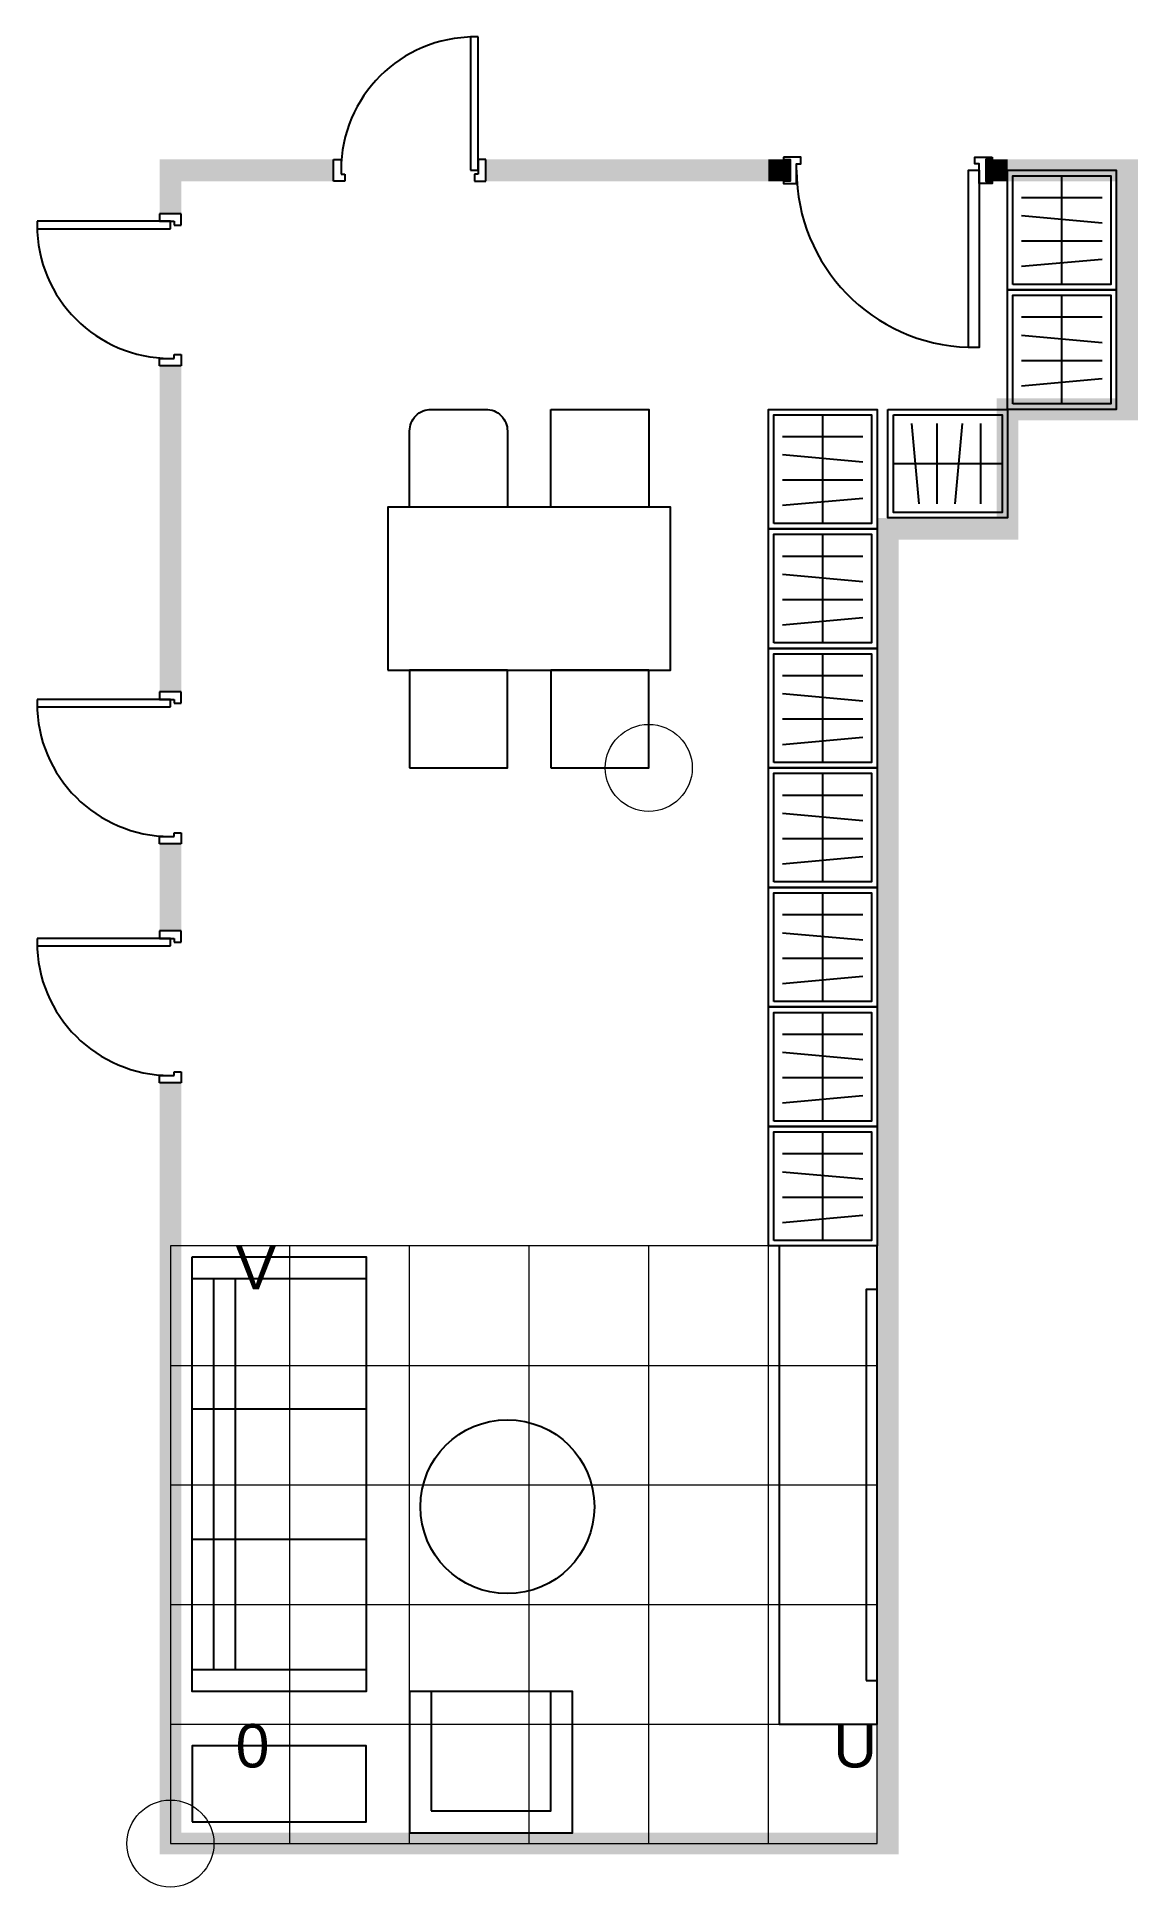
# Model space of a CAD drawing. Header units: millimetres. Extents: x 4887 to 9950, y 2000 to 10513.
import ezdxf

# ---------------------------------------------------------------- set-up
doc = ezdxf.new("R2010")
doc.units = ezdxf.units.MM
doc.layers.add('helper', color=30, linetype='Continuous', lineweight=5)
doc.styles.get("Standard").update_dxf_attribs({"font": 'arial.ttf'})

# ---------------------------------------------------------------- blocks, each defined once
blk = doc.blocks.new('Door_Wide')
blk.add_line((100, 50), (100, -50))
for points in [[(70, 60), (70, 50), (100, 50), (100, -50), (70, -50), (70, -60), (130, -60), (130, -50), (130, 30), (150, 30), (150, 60), (70, 60)], [(1030, 60), (1030, 50), (1000, 50), (1000, -50), (1030, -50), (1030, -60), (970, -60), (970, -50), (970, 30), (950, 30), (950, 60), (1030, 60)]]:
    blk.add_lwpolyline(points)
blk.add_lwpolyline([(970, 0), (970, -815), (920, -815), (920, 0)], close=True)
blk.add_arc((945, 0), 815, 180, 268.24219)
for points in [[(0, 50), (0, -50), (100, 50), (100, -50)], [(1000, 50), (1000, -50), (1100, 50), (1100, -50)]]:
    blk.add_solid(points)
blk = doc.blocks.new('Sitting')
for p, q in [((100, 2600), (900, 2600)), ((200, 800), (200, 2600)), ((300, 800), (300, 2600)), ((900, 2600), (900, 800)), ((100, 2000), (900, 2000)), ((100, 1400), (900, 1400)), ((900, 800), (100, 800))]:
    blk.add_line(p, q)
for points in [[(2800, 550), (3250, 550), (3250, 2750), (2800, 2750)], [(100, 2700), (900, 2700), (900, 700), (100, 700)], [(3200, 750), (3250, 750), (3250, 2550), (3200, 2550)], [(1100, 50), (1850, 50), (1850, 700), (1100, 700)], [(1200, 150), (1750, 150), (1750, 700), (1200, 700)], [(100, 100), (900, 100), (900, 450), (100, 450)]]:
    blk.add_lwpolyline(points, close=True)
blk.add_circle((1550, 1550), 400)
at = {"layer": 'helper'}
for p, q in [((3250, 2750), (0, 2750)), ((0, 2750), (0, 0)), ((550, 0), (550, 2750)), ((1100, 0), (1100, 2750)), ((1650, 0), (1650, 2750)), ((2200, 0), (2200, 2750)), ((2750, 0), (2750, 2750)), ((3250, 0), (3250, 2750)), ((0, 2200), (3250, 2200)), ((0, 1650), (3250, 1650)), ((0, 1100), (3250, 1100)), ((0, 550), (3250, 550)), ((0, 0), (3250, 0))]:
    blk.add_line(p, q, dxfattribs=at)
blk.add_lwpolyline([(0, 0, 0, 0, 0), (2629.1, 1459.5, 200, 0, 0), (2803.9, 1556.6, 0, 0, 0)], format="xyseb", dxfattribs=at)
blk.add_circle((0, 0), 200, dxfattribs=at)
at = {"layer": 'helper', "char_height": 200}
for s, insert, attachment_point in [('V', (300, 2750), 1), ('0', (300, 550), 1), ('U', (3250, 550), 3)]:
    blk.add_mtext_dynamic_manual_height_columns(s, width=550, gutter_width=12.5, heights=[0], dxfattribs=dict(at, insert=insert, attachment_point=attachment_point))
blk = doc.blocks.new('Dining')
blk.add_lwpolyline([(100, 0), (350, 0, -0.414214), (450, -100), (450, -450), (0, -450), (0, -100, -0.414214)], format="xyb", close=True)
for points in [[(650, 0), (1100, 0), (1100, -450), (650, -450)], [(-100, -1200), (1200, -1200), (1200, -450), (-100, -450)], [(0, -1650), (450, -1650), (450, -1200), (0, -1200)], [(650, -1650), (1100, -1650), (1100, -1200), (650, -1200)]]:
    blk.add_lwpolyline(points, close=True)
at = {"layer": 'helper'}
blk.add_lwpolyline([(1100, -1650, 0, 0, 0), (510.2, -302.1, 200, 0, 0), (430.1, -118.8, 0, 0, 0)], format="xyseb", dxfattribs=at)
blk.add_circle((1100, -1650), 200, dxfattribs=at)
blk = doc.blocks.new('robe')
at = {"true_color": 0xffffff}
for p, q in [((250, 25), (250, 525)), ((65, 425), (435, 425)), ((65, 341.7), (435, 308.3)), ((65, 225), (435, 225)), ((65, 108.3), (435, 141.7))]:
    blk.add_line(p, q, dxfattribs=at)
for points in [[(0, 0), (0, 550), (500, 550), (500, 0)], [(25, 25), (25, 525), (475, 525), (475, 25)]]:
    blk.add_lwpolyline(points, close=True, dxfattribs=at)
blk = doc.blocks.new('AllBlock')
for points in [[(5450, 9950), (5450, 9850), (6100, 9950), (6100, 9850)], [(7100, 9950), (7100, 9850), (7750, 9950), (7750, 9850)], [(7650, 9950), (7650, 9850), (8300, 9950), (8300, 9850)], [(9300, 9950), (9300, 9850), (9950, 9950), (9950, 9850)], [(9850, 9950), (9850, 9300), (9950, 9950), (9950, 9300)], [(9850, 9400), (9850, 8750), (9950, 9400), (9950, 8750)], [(5450, 8850), (5450, 8200), (5550, 8850), (5550, 8200)], [(9300, 8850), (9300, 8750), (9950, 8850), (9950, 8750)], [(9300, 8850), (9300, 8200), (9400, 8850), (9400, 8200)], [(5450, 8300), (5450, 7650), (5550, 8300), (5550, 7650)], [(8750, 8300), (8750, 8200), (9400, 8300), (9400, 8200)], [(8750, 8300), (8750, 7650), (8850, 8300), (8850, 7650)], [(8750, 7750), (8750, 7100), (8850, 7750), (8850, 7100)], [(8750, 7200), (8750, 6550), (8850, 7200), (8850, 6550)], [(8750, 6650), (8750, 6000), (8850, 6650), (8850, 6000)], [(8750, 6100), (8750, 5450), (8850, 6100), (8850, 5450)], [(5450, 5550), (5450, 4900), (5550, 5550), (5550, 4900)], [(8750, 5550), (8750, 4900), (8850, 5550), (8850, 4900)], [(5450, 5000), (5450, 4350), (5550, 5000), (5550, 4350)], [(8750, 5000), (8750, 4350), (8850, 5000), (8850, 4350)], [(5450, 4450), (5450, 3800), (5550, 4450), (5550, 3800)], [(8750, 4450), (8750, 3800), (8850, 4450), (8850, 3800)], [(5450, 3900), (5450, 3250), (5550, 3900), (5550, 3250)], [(8750, 3900), (8750, 3250), (8850, 3900), (8850, 3250)], [(5450, 3350), (5450, 2700), (5550, 3350), (5550, 2700)], [(8750, 3350), (8750, 2700), (8850, 3350), (8850, 2700)], [(5450, 2800), (5450, 2150), (5550, 2800), (5550, 2150)], [(8750, 2800), (8750, 2150), (8850, 2800), (8850, 2150)], [(5450, 2250), (5450, 2150), (6100, 2250), (6100, 2150)], [(6000, 2250), (6000, 2150), (6650, 2250), (6650, 2150)], [(6550, 2250), (6550, 2150), (7200, 2250), (7200, 2150)], [(7100, 2250), (7100, 2150), (7750, 2250), (7750, 2150)], [(7650, 2250), (7650, 2150), (8300, 2250), (8300, 2150)], [(8200, 2250), (8200, 2150), (8850, 2250), (8850, 2150)]]:
    blk.add_solid(points)
for name, p in [('Door_Wide', (8250, 9900)), ('robe', (9350, 9350)), ('robe', (9350, 8800)), ('Dining', (6600, 8800)), ('robe', (8250, 8250)), ('robe', (8250, 7700)), ('robe', (8250, 7150)), ('robe', (8250, 6600)), ('robe', (8250, 6050)), ('robe', (8250, 5500)), ('robe', (8250, 4950)), ('Sitting', (5500, 2200))]:
    blk.add_blockref(name, p)
at = {"rotation": 270}
blk.add_blockref('robe', (8800, 8800), dxfattribs=at)
blk = doc.blocks.new('Door_Narrow')
at = {"color": 7}
for p, q in [((0, -234.6), (-613.5, -234.6)), ((-613.5, -234.6), (-613.5, -269.2)), ((-50, -200), (-50, -234.6)), ((50, -200), (-50, -200)), ((-50, -200), (-50, -234.6)), ((-50, -234.6), (17.3, -234.6)), ((-50, -234.6), (17.3, -234.6)), ((0, -269.2), (0, -234.6)), ((17.3, -234.6), (17.3, -251.9)), ((17.3, -234.6), (17.3, -251.9)), ((17.3, -251.9), (50, -251.9)), ((17.3, -251.9), (50, -251.9)), ((50, -251.9), (50, -200)), ((50, -251.9), (50, -200)), ((-613.5, -269.2), (0, -269.2)), ((17.3, -865.4), (17.3, -848.1)), ((17.3, -848.1), (50, -848.1)), ((50, -848.1), (50, -900)), ((-50, -900), (-50, -865.4)), ((-50, -865.4), (17.3, -865.4)), ((50, -900), (-50, -900))]:
    blk.add_line(p, q, dxfattribs=at)
blk.add_arc((0, -251.9), 613.5, 180, 269.9, dxfattribs=at)
for points in [[(50, 0), (-50, 0), (50, -200), (-50, -200)], [(50, -900), (-50, -900), (50, -1100), (-50, -1100)]]:
    blk.add_solid(points, dxfattribs=at)

msp = doc.modelspace()

# ---------------------------------------------------------------- block references
at = {"rotation": 270}
msp.add_blockref('Door_Narrow', (7150, 9900), dxfattribs=at)
for name, p in [('Door_Narrow', (5500, 9900)), ('AllBlock', (0, 0)), ('Door_Narrow', (5500, 7700)), ('Door_Narrow', (5500, 6600))]:
    msp.add_blockref(name, p)

doc.saveas('drawing.dxf')
